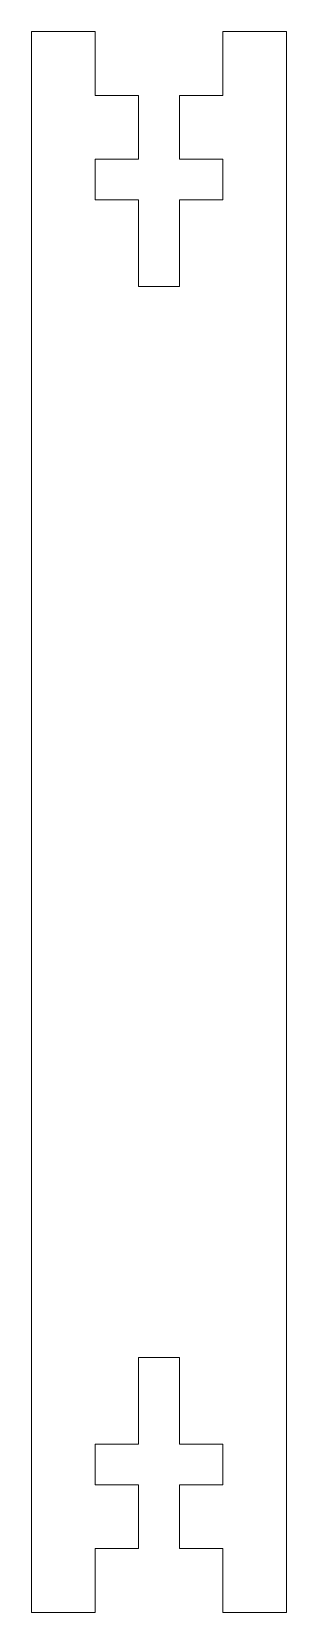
# Model space of a CAD drawing. Header units: inches. Extents: x -0.5 to 0.5, y -3.1 to 3.1.
import ezdxf

# ---------------------------------------------------------------- set-up
doc = ezdxf.new("R2010")
doc.units = ezdxf.units.IN
doc.header["$MEASUREMENT"] = 0

msp = doc.modelspace()

# ---------------------------------------------------------------- linework, layer by layer
at = {"color": 1, "linetype": 'Continuous', "lineweight": 5}
for p, q in [((-0.25, 3.1), (-0.5, 3.1)), ((-0.5, 3.1), (-0.5, -3.1)), ((-0.25, 2.85), (-0.25, 3.1)), ((0.5, 3.1), (0.25, 3.1)), ((0.25, 3.1), (0.25, 2.85)), ((0.5, -3.1), (0.5, 3.1)), ((-0.08, 2.85), (-0.25, 2.85)), ((-0.08, 2.6), (-0.08, 2.85)), ((0.25, 2.85), (0.08, 2.85)), ((0.08, 2.85), (0.08, 2.6)), ((-0.25, 2.44), (-0.25, 2.6)), ((-0.25, 2.6), (-0.08, 2.6)), ((0.08, 2.6), (0.25, 2.6)), ((0.25, 2.6), (0.25, 2.44)), ((-0.08, 2.44), (-0.25, 2.44)), ((-0.08, 2.1), (-0.08, 2.44)), ((0.25, 2.44), (0.08, 2.44)), ((0.08, 2.44), (0.08, 2.1)), ((0.08, 2.1), (-0.08, 2.1)), ((-0.08, -2.44), (-0.08, -2.1)), ((-0.08, -2.1), (0.08, -2.1)), ((0.08, -2.1), (0.08, -2.44)), ((-0.25, -2.6), (-0.25, -2.44)), ((-0.25, -2.44), (-0.08, -2.44)), ((0.08, -2.44), (0.25, -2.44)), ((0.25, -2.44), (0.25, -2.6)), ((-0.08, -2.6), (-0.25, -2.6)), ((-0.08, -2.85), (-0.08, -2.6)), ((0.25, -2.6), (0.08, -2.6)), ((0.08, -2.6), (0.08, -2.85)), ((-0.25, -3.1), (-0.25, -2.85)), ((-0.25, -2.85), (-0.08, -2.85)), ((0.08, -2.85), (0.25, -2.85)), ((0.25, -2.85), (0.25, -3.1)), ((-0.5, -3.1), (-0.25, -3.1)), ((0.25, -3.1), (0.5, -3.1))]:
    msp.add_line(p, q, dxfattribs=at)

doc.saveas('drawing.dxf')
